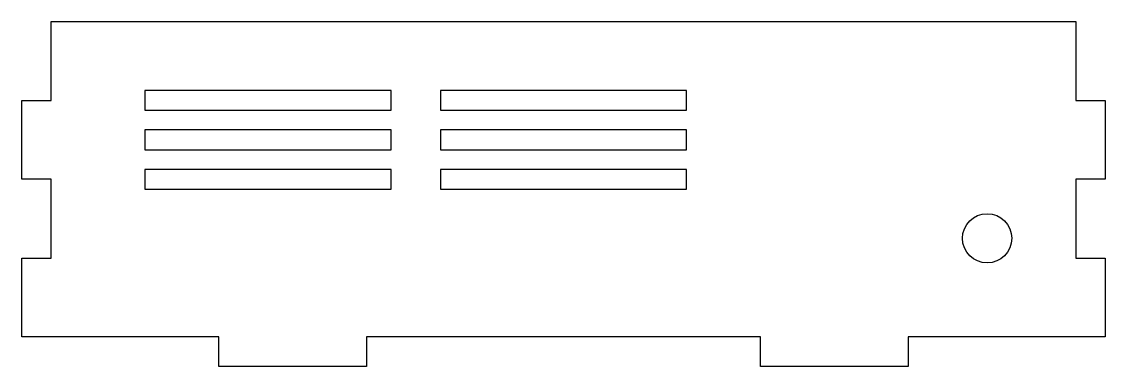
# Model space of a CAD drawing. Header units: millimetres. Extents: x 0 to 220, y 0 to 70.
import ezdxf

# ---------------------------------------------------------------- set-up
doc = ezdxf.new("R2010")
doc.units = ezdxf.units.MM

msp = doc.modelspace()

# ---------------------------------------------------------------- linework, layer by layer
for p, q in [((6, 54), (6, 70)), ((6, 70), (214, 70)), ((214, 70), (214, 54)), ((75, 56), (25, 56)), ((25, 56), (25, 52)), ((75, 52), (75, 56)), ((135, 56), (85, 56)), ((85, 56), (85, 52)), ((135, 52), (135, 56)), ((0, 38), (0, 54)), ((0, 54), (6, 54)), ((214, 54), (220, 54)), ((220, 54), (220, 38)), ((25, 52), (75, 52)), ((85, 52), (135, 52)), ((75, 48), (25, 48)), ((25, 48), (25, 44)), ((75, 44), (75, 48)), ((135, 48), (85, 48)), ((85, 48), (85, 44)), ((135, 44), (135, 48)), ((25, 44), (75, 44)), ((85, 44), (135, 44)), ((75, 40), (25, 40)), ((25, 40), (25, 36)), ((75, 36), (75, 40)), ((135, 40), (85, 40)), ((85, 40), (85, 36)), ((135, 36), (135, 40)), ((6, 38), (0, 38)), ((6, 22), (6, 38)), ((220, 38), (214, 38)), ((214, 38), (214, 22)), ((25, 36), (75, 36)), ((85, 36), (135, 36)), ((0, 6), (0, 22)), ((0, 22), (6, 22)), ((214, 22), (220, 22)), ((220, 22), (220, 6)), ((40, 6), (0, 6)), ((40, 0), (40, 6)), ((150, 6), (70, 6)), ((70, 6), (70, 0)), ((150, 0), (150, 6)), ((220, 6), (180, 6)), ((180, 6), (180, 0)), ((70, 0), (40, 0)), ((180, 0), (150, 0))]:
    msp.add_line(p, q)
msp.add_circle((196, 26), 5)

doc.saveas('drawing.dxf')
